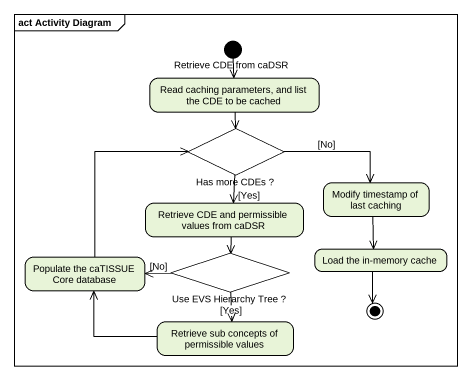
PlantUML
@startuml
mainframe act Activity Diagram
hide empty description
state "Retrieve CDE from caDSR" as Retrieve_CDE_from_caDSR <<start>>
state "Read caching parameters, and list the CDE to be cached" as Read_caching_parameters_and
state "Has more CDEs ?" as Has_more_CDEs <<choice>>
state "Retrieve CDE and permissible values from caDSR" as Retrieve_CDE_and
state "Modify timestamp of last caching" as Modify_timestamp_of_last
state "Populate the caTISSUE Core database" as Populate_the_caTISSUE_Core
state "Use EVS Hierarchy Tree ?" as Use_EVS_Hierarchy_Tree <<choice>>
state "Load the in-memory cache" as Load_the_in_memory_cache
state "Retrieve sub concepts of permissible values" as Retrieve_sub_concepts_of
Retrieve_CDE_from_caDSR --> Read_caching_parameters_and
Read_caching_parameters_and --> Has_more_CDEs
Has_more_CDEs --> Retrieve_CDE_and : [Yes]
Has_more_CDEs -right-> Modify_timestamp_of_last : [No]
Retrieve_CDE_and --> Use_EVS_Hierarchy_Tree
Modify_timestamp_of_last --> Load_the_in_memory_cache
Populate_the_caTISSUE_Core -up-> Has_more_CDEs
Use_EVS_Hierarchy_Tree -left-> Populate_the_caTISSUE_Core : [No]
Use_EVS_Hierarchy_Tree --> Retrieve_sub_concepts_of : [Yes]
Retrieve_sub_concepts_of -left-> Populate_the_caTISSUE_Core
Load_the_in_memory_cache --> [*]
@enduml
